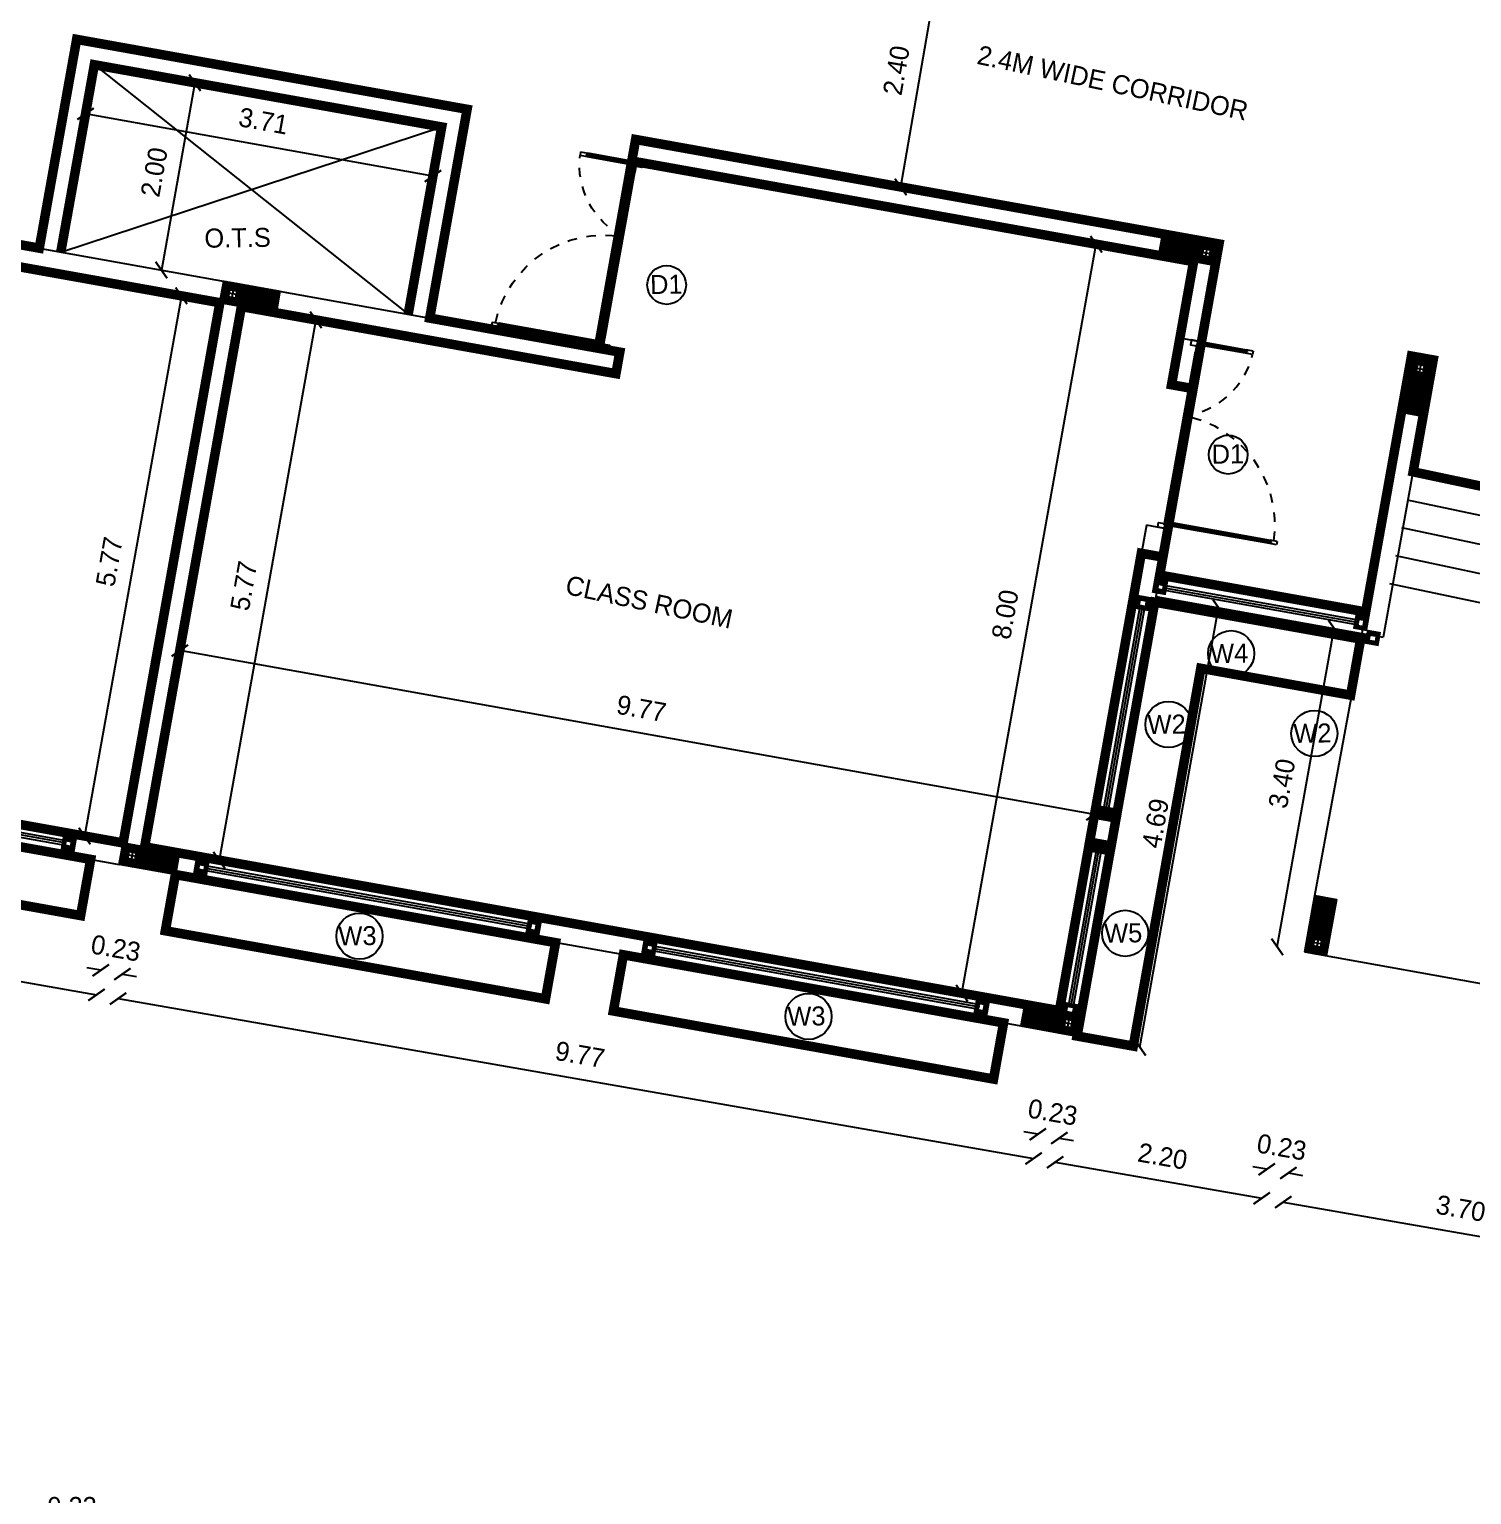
# Model space of a CAD drawing. Header units: metres. Extents: x 6101839 to 6102590, y -6659932 to -6659648.
# Drawn here: x 6102080.79 to 6102095.96, y -6659686.95 to -6659671.54 of the extents above; entities that cross this region are included whole.
import ezdxf

# ---------------------------------------------------------------- set-up
doc = ezdxf.new("R2010")
doc.units = ezdxf.units.M
doc.header["$LTSCALE"] = 500
doc.header["$MEASUREMENT"] = 0
doc.linetypes.add('DASHED2', pattern=[0.375, 0.25, -0.125])
doc.linetypes.add('HIDDEN', pattern=[0.375, 0.25, -0.125])
doc.layers.get('0').update_dxf_attribs({"linetype": 'CONTINUOUS'})
doc.layers.get('Defpoints').update_dxf_attribs({"linetype": 'CONTINUOUS'})
for name, color, linetype in [('above', 250, 'DASHED2'), ('Bldg', 44, 'CONTINUOUS'), ('BLK_1_FLR_0_CARPET_AREA', 10, 'CONTINUOUS'), ('BLK_1_FLR_0_CHAJJA', 6, 'CONTINUOUS'), ('COL', 2, 'CONTINUOUS'), ('DIM', 205, 'CONTINUOUS'), ('DOORTEXT', 13, 'CONTINUOUS'), ('ED', 30, 'CONTINUOUS'), ('FURN1', 252, 'CONTINUOUS'), ('FURNITURE', 252, 'CONTINUOUS'), ('FURNITURES', 252, 'CONTINUOUS'), ('HATCH', 15, 'CONTINUOUS'), ('railing', 14, 'CONTINUOUS'), ('TEXT', 4, 'CONTINUOUS'), ('W-SCH', 205, 'CONTINUOUS'), ('wall', 125, 'CONTINUOUS'), ('wall1', 125, 'CONTINUOUS'), ('WINDOWS', 252, 'CONTINUOUS')]:
    doc.layers.add(name, color=color, linetype=linetype)
doc.styles.add('RM', font='GOTHIC.TTF')
doc.styles.add('S2', font='GOTHIC.TTF')
doc.styles.add('USA TEXT', font='GOTHIC.TTF')
doc.dimstyles.new('1-100-ED', dxfattribs={"dimtxt": 0.2, "dimasz": 0.15, "dimexe": 0.18, "dimexo": 0.0625, "dimgap": 0.15, "dimtad": 1, "dimzin": 0, "dimdsep": 46, "dimtxsty": 'USA TEXT', "dimblk": 'ARCHTICK', "dimcen": 0.1, "dimse1": 1, "dimse2": 1, "dimclrd": 256, "dimclrt": 256, "dimadec": 0, "dimazin": 0, "dimtfac": 1, "dimtofl": 0, "dimtmove": 0, "dimatfit": 3, "dimldrblk": 'ARCHTICK', "dimfxl": 0.18, "dimtolj": 1, "dimtzin": 0, "dimarcsym": 0})

# ---------------------------------------------------------------- blocks, each defined once
blk = doc.blocks.new('A$C607F0CF8')
at = {"layer": 'FURNITURES', "color": 233}
for p, q in [((-37, -280), (-37, -342)), ((0, -342), (0, -267)), ((-37, -342), (-22, -342)), ((-22, -330), (-16, -330)), ((-22, -342), (-22, -330)), ((-16, -342), (-16, -330)), ((-16, -342), (0, -342)), ((-37, -2180), (-37, -2118)), ((-37, -2118), (-22, -2118)), ((-22, -2118), (-22, -2130)), ((-22, -2130), (-16, -2130)), ((-16, -2118), (0, -2118)), ((-16, -2118), (-16, -2130)), ((0, -2118), (0, -2193))]:
    blk.add_line(p, q, dxfattribs=at)
at = {"layer": 'FURNITURES', "color": 250}
for p, q in [((-37, -2118), (-37, -342)), ((-22, -2118), (-22, -330)), ((-16, -2118), (-16, -330)), ((0, -2118), (0, -342))]:
    blk.add_line(p, q, dxfattribs=at)
at = {"layer": 'FURNITURES', "color": 250, "linetype": 'HIDDEN', "ltscale": 0.5}
for centre, radius, start, end in [((-285, -219), 847, 286.9835, 356.7492), ((-37, -2193), 1163, 1.8478, 90.0015)]:
    blk.add_arc(centre, radius, start, end, dxfattribs=at)
at = {"layer": 'wall', "color": 7}
for p, q in [((-37, -267), (0, -267)), ((-37, -267), (-37, -280)), ((0, -230), (75, -230)), ((0, -230), (0, -267)), ((75, -267), (0, -267)), ((62, -246), (62, -252)), ((75, -246), (62, -246)), ((75, -252), (62, -252)), ((75, -230), (75, -246)), ((75, -230), (486, -230)), ((75, -246), (499, -246)), ((75, -252), (75, -267)), ((75, -252), (499, -252)), ((486, -267), (75, -267)), ((561, -230), (486, -230)), ((486, -230), (486, -246)), ((486, -246), (499, -246)), ((486, -252), (486, -267)), ((486, -252), (499, -252)), ((561, -267), (486, -267)), ((499, -246), (499, -252)), ((561, -230), (561, -267)), ((0, -2155), (75, -2155)), ((0, -2155), (0, -2193)), ((75, -2155), (75, -2171)), ((75, -2155), (1088, -2155)), ((1162, -2155), (1088, -2155)), ((1088, -2155), (1088, -2171)), ((1162, -2155), (1162, -2192)), ((-37, -2193), (-37, -2180)), ((-37, -2193), (0, -2193)), ((75, -2193), (0, -2193)), ((62, -2171), (62, -2177)), ((75, -2171), (62, -2171)), ((75, -2177), (62, -2177)), ((75, -2171), (1100, -2171)), ((75, -2177), (75, -2193)), ((75, -2177), (1100, -2177)), ((1088, -2192), (75, -2193)), ((1088, -2171), (1100, -2171)), ((1088, -2177), (1088, -2192)), ((1088, -2177), (1100, -2177)), ((1162, -2192), (1088, -2192)), ((1100, -2171), (1100, -2177))]:
    blk.add_line(p, q, dxfattribs=at)
for points in [[(0, -267), (0, -230), (-100, -230), (-100, -280), (-37, -280)], [(0, -2193), (0, -2230), (-100, -2230), (-100, -2180), (-37, -2180)]]:
    blk.add_lwpolyline(points, dxfattribs=at)
blk = doc.blocks.new('NEWCOL')
at = {"layer": 'HATCH'}
h = blk.add_hatch(dxfattribs=at)
h.set_pattern_fill('ANSI31', color=256, scale=3, angle=270, style=0)
h.set_pattern_definition([(315, (-629970.926, -258732.088), (6.73519209, 6.73519209), [])])
h.paths.add_polyline_path([(0, 115), (-115, 115), (-115, 0), (-37.5, 0), (-37.5, 37.5), (0, 37.5)])
h.paths.add_polyline_path([(115, 115), (0, 115), (0, 37.5), (37.5, 37.5), (37.5, 0), (115, 0)])
h.paths.add_polyline_path([(115, 0), (37.5, 0), (37.5, -37.5), (0, -37.5), (0, -485), (115, -485)])
h.paths.add_polyline_path([(0, -37.5), (-37.5, -37.5), (-37.5, 0), (-115, 0), (-115, -485), (0, -485)])
at = {"layer": 'COL'}
for p, q in [((-115, 0), (115, 0)), ((0, -485), (0, 115))]:
    blk.add_line(p, q, dxfattribs=at)
for points in [[(-115, -485), (115, -485), (115, 115), (-115, 115)], [(-37.5, -37.5), (37.5, -37.5), (37.5, 37.5), (-37.5, 37.5)]]:
    blk.add_lwpolyline(points, close=True, dxfattribs=at)
blk = doc.blocks.new('_ArchTick')
at = {"color": 0, "linetype": 'ByBlock', "const_width": 0.15}
blk.add_lwpolyline([(-0.5, -0.5), (0.5, 0.5)], dxfattribs=at)
blk = doc.blocks.new('*D682')
at = {"layer": 'Defpoints', "color": 0, "transparency": 16777216}
for p in [(6102072.24, -6659677.927), (6102081.777, -6659680.093), (6102081.498, -6659681.69)]:
    blk.add_point(p, dxfattribs=at)
at = {"layer": 'ED', "lineweight": -2, "transparency": 16777216}
blk.add_line((6102071.876, -6659680.01), (6102081.498, -6659681.69), dxfattribs=at)
at = {"layer": 'ED', "lineweight": -2, "transparency": 16777216, "xscale": 0.15, "yscale": 0.15, "zscale": 0.15}
for p, rotation in [((6102071.876, -6659680.01), 170.0944968058716), ((6102081.498, -6659681.69), 350.0944968058716)]:
    blk.add_blockref('_ArchTick', p, dxfattribs=dict(at, rotation=rotation))
at = {"layer": 'ED', "transparency": 16777216, "insert": (6102076.731, -6659680.599), "char_height": 0.2, "attachment_point": 5, "rotation": 350.0945, "style": 'USA TEXT'}
blk.add_mtext('\\A1;9.77', dxfattribs=at)
blk = doc.blocks.new('*D683')
at = {"layer": 'Defpoints', "color": 0, "transparency": 16777216}
for p in [(6102081.777, -6659680.093), (6102082.004, -6659680.134), (6102081.77, -6659681.472)]:
    blk.add_point(p, dxfattribs=at)
at = {"layer": 'ED', "lineweight": -2, "transparency": 16777216}
for p, q in [((6102081.543, -6659681.432), (6102081.396, -6659681.406)), ((6102081.77, -6659681.472), (6102081.918, -6659681.497))]:
    blk.add_line(p, q, dxfattribs=at)
at = {"layer": 'ED', "lineweight": -2, "transparency": 16777216, "xscale": 0.15, "yscale": 0.15, "zscale": 0.15}
for p, rotation in [((6102081.543, -6659681.432), 350.0944968058716), ((6102081.77, -6659681.472), 170.0944968058716)]:
    blk.add_blockref('_ArchTick', p, dxfattribs=dict(at, rotation=rotation))
at = {"layer": 'ED', "transparency": 16777216, "insert": (6102081.701, -6659681.2), "char_height": 0.2, "attachment_point": 5, "rotation": 350.0945, "style": 'USA TEXT'}
blk.add_mtext('\\A1;0.23', dxfattribs=at)
blk = doc.blocks.new('*D684')
at = {"layer": 'Defpoints', "color": 0, "transparency": 16777216}
for p in [(6102082.004, -6659680.134), (6102091.621, -6659681.856), (6102091.35, -6659683.41)]:
    blk.add_point(p, dxfattribs=at)
at = {"layer": 'ED', "lineweight": -2, "transparency": 16777216}
blk.add_line((6102081.725, -6659681.73), (6102091.35, -6659683.41), dxfattribs=at)
at = {"layer": 'ED', "lineweight": -2, "transparency": 16777216, "xscale": 0.15, "yscale": 0.15, "zscale": 0.15}
for p, rotation in [((6102081.725, -6659681.73), 170.0944968058716), ((6102091.35, -6659683.41), 350.0944968058716)]:
    blk.add_blockref('_ArchTick', p, dxfattribs=dict(at, rotation=rotation))
at = {"layer": 'ED', "transparency": 16777216, "insert": (6102086.581, -6659682.319), "char_height": 0.2, "attachment_point": 5, "rotation": 350.0945, "style": 'USA TEXT'}
blk.add_mtext('\\A1;9.77', dxfattribs=at)
blk = doc.blocks.new('*D685')
at = {"layer": 'Defpoints', "color": 0, "transparency": 16777216}
for p in [(6102091.621, -6659681.856), (6102091.847, -6659681.897), (6102091.62, -6659683.196)]:
    blk.add_point(p, dxfattribs=at)
at = {"layer": 'ED', "lineweight": -2, "transparency": 16777216}
for p, q in [((6102091.394, -6659683.156), (6102091.246, -6659683.131)), ((6102091.62, -6659683.196), (6102091.768, -6659683.222))]:
    blk.add_line(p, q, dxfattribs=at)
at = {"layer": 'ED', "lineweight": -2, "transparency": 16777216, "xscale": 0.15, "yscale": 0.15, "zscale": 0.15}
for p, rotation in [((6102091.394, -6659683.156), 350.0944968058716), ((6102091.62, -6659683.196), 170.0944968058716)]:
    blk.add_blockref('_ArchTick', p, dxfattribs=dict(at, rotation=rotation))
at = {"layer": 'ED', "transparency": 16777216, "insert": (6102091.551, -6659682.925), "char_height": 0.2, "attachment_point": 5, "rotation": 350.0945, "style": 'USA TEXT'}
blk.add_mtext('\\A1;0.23', dxfattribs=at)
blk = doc.blocks.new('*D686')
at = {"layer": 'Defpoints', "color": 0, "transparency": 16777216}
for p in [(6102094.2, -6659681.238), (6102091.847, -6659681.897), (6102093.748, -6659683.829)]:
    blk.add_point(p, dxfattribs=at)
at = {"layer": 'ED', "lineweight": -2, "transparency": 16777216}
blk.add_line((6102091.576, -6659683.45), (6102093.748, -6659683.829), dxfattribs=at)
at = {"layer": 'ED', "lineweight": -2, "transparency": 16777216, "xscale": 0.15, "yscale": 0.15, "zscale": 0.15}
for p, rotation in [((6102091.576, -6659683.45), 170.0944968058716), ((6102093.748, -6659683.829), 350.0944968058716)]:
    blk.add_blockref('_ArchTick', p, dxfattribs=dict(at, rotation=rotation))
at = {"layer": 'ED', "transparency": 16777216, "insert": (6102092.706, -6659683.388), "char_height": 0.2, "attachment_point": 5, "rotation": 350.0945, "style": 'USA TEXT'}
blk.add_mtext('\\A1;2.20', dxfattribs=at)
blk = doc.blocks.new('*D687')
at = {"layer": 'Defpoints', "color": 0, "transparency": 16777216}
for p in [(6102094.2, -6659681.238), (6102094.427, -6659681.279), (6102094.028, -6659683.563)]:
    blk.add_point(p, dxfattribs=at)
at = {"layer": 'ED', "lineweight": -2, "transparency": 16777216}
for p, q in [((6102093.801, -6659683.524), (6102093.653, -6659683.498)), ((6102094.028, -6659683.563), (6102094.176, -6659683.589))]:
    blk.add_line(p, q, dxfattribs=at)
at = {"layer": 'ED', "lineweight": -2, "transparency": 16777216, "xscale": 0.15, "yscale": 0.15, "zscale": 0.15}
for p, rotation in [((6102093.801, -6659683.524), 350.0944968058716), ((6102094.028, -6659683.563), 170.0944968058716)]:
    blk.add_blockref('_ArchTick', p, dxfattribs=dict(at, rotation=rotation))
at = {"layer": 'ED', "transparency": 16777216, "insert": (6102093.958, -6659683.292), "char_height": 0.2, "attachment_point": 5, "rotation": 350.0945, "style": 'USA TEXT'}
blk.add_mtext('\\A1;0.23', dxfattribs=at)
blk = doc.blocks.new('*D697')
at = {"layer": 'Defpoints', "color": 0, "transparency": 16777216}
for p in [(6102081.475, -6659671.912), (6102081.123, -6659673.881), (6102082.18, -6659674.07)]:
    blk.add_point(p, dxfattribs=at)
at = {"layer": 'ED', "lineweight": -2, "transparency": 16777216}
blk.add_line((6102082.532, -6659672.101), (6102082.18, -6659674.07), dxfattribs=at)
at = {"layer": 'ED', "lineweight": -2, "transparency": 16777216, "xscale": 0.15, "yscale": 0.15, "zscale": 0.15}
for p, rotation in [((6102082.532, -6659672.101), 79.84491224132006), ((6102082.18, -6659674.07), 259.8449122413201)]:
    blk.add_blockref('_ArchTick', p, dxfattribs=dict(at, rotation=rotation))
at = {"layer": 'ED', "transparency": 16777216, "insert": (6102082.105, -6659673.041), "char_height": 0.2, "attachment_point": 5, "rotation": 79.8449, "style": 'USA TEXT'}
blk.add_mtext('\\A1;2.00', dxfattribs=at)
blk = doc.blocks.new('*D698')
at = {"layer": 'Defpoints', "color": 0, "transparency": 16777216}
for p in [(6102081.475, -6659671.912), (6102081.383, -6659672.428), (6102085.127, -6659672.566)]:
    blk.add_point(p, dxfattribs=at)
at = {"layer": 'ED', "lineweight": -2, "transparency": 16777216}
blk.add_line((6102085.035, -6659673.082), (6102081.383, -6659672.428), dxfattribs=at)
at = {"layer": 'ED', "lineweight": -2, "transparency": 16777216, "xscale": 0.15, "yscale": 0.15, "zscale": 0.15}
for p, rotation in [((6102081.383, -6659672.428), 169.8449122739756), ((6102085.035, -6659673.082), 349.8449122739756)]:
    blk.add_blockref('_ArchTick', p, dxfattribs=dict(at, rotation=rotation))
at = {"layer": 'ED', "transparency": 16777216, "insert": (6102083.254, -6659672.504), "char_height": 0.2, "attachment_point": 5, "rotation": 349.8449, "style": 'USA TEXT'}
blk.add_mtext('\\A1;3.71', dxfattribs=at)
blk = doc.blocks.new('*D699')
at = {"layer": 'Defpoints', "color": 0, "transparency": 16777216}
for p in [(6102092.008, -6659673.799), (6102093.033, -6659673.982), (6102091.62, -6659681.856)]:
    blk.add_point(p, dxfattribs=at)
at = {"layer": 'ED', "lineweight": -2, "transparency": 16777216}
blk.add_line((6102090.596, -6659681.673), (6102092.008, -6659673.799), dxfattribs=at)
at = {"layer": 'ED', "lineweight": -2, "transparency": 16777216, "xscale": 0.15, "yscale": 0.15, "zscale": 0.15}
for p, rotation in [((6102092.008, -6659673.799), 79.8317388523443), ((6102090.596, -6659681.673), 259.8317388523443)]:
    blk.add_blockref('_ArchTick', p, dxfattribs=dict(at, rotation=rotation))
at = {"layer": 'ED', "transparency": 16777216, "insert": (6102091.051, -6659677.691), "char_height": 0.2, "attachment_point": 5, "rotation": 79.8317, "style": 'USA TEXT'}
blk.add_mtext('\\A1;8.00', dxfattribs=at)
blk = doc.blocks.new('*D700')
at = {"layer": 'Defpoints', "color": 0, "transparency": 16777216}
for p in [(6102082.374, -6659678.068), (6102082.374, -6659678.071), (6102091.991, -6659679.791)]:
    blk.add_point(p, dxfattribs=at)
at = {"layer": 'ED', "lineweight": -2, "transparency": 16777216}
blk.add_line((6102091.99, -6659679.793), (6102082.374, -6659678.071), dxfattribs=at)
at = {"layer": 'ED', "lineweight": -2, "transparency": 16777216, "xscale": 0.15, "yscale": 0.15, "zscale": 0.15}
for p, rotation in [((6102082.374, -6659678.071), 169.8440484377541), ((6102091.99, -6659679.793), 349.8440484377542)]:
    blk.add_blockref('_ArchTick', p, dxfattribs=dict(at, rotation=rotation))
at = {"layer": 'ED', "transparency": 16777216, "insert": (6102087.227, -6659678.681), "char_height": 0.2, "attachment_point": 5, "rotation": 349.844, "style": 'USA TEXT'}
blk.add_mtext('\\A1;9.77', dxfattribs=at)
blk = doc.blocks.new('*D701')
at = {"layer": 'Defpoints', "color": 0, "transparency": 16777216}
for p in [(6102083.021, -6659674.454), (6102082.004, -6659680.134), (6102082.787, -6659680.274)]:
    blk.add_point(p, dxfattribs=at)
at = {"layer": 'ED', "lineweight": -2, "transparency": 16777216}
blk.add_line((6102083.804, -6659674.594), (6102082.787, -6659680.274), dxfattribs=at)
at = {"layer": 'ED', "lineweight": -2, "transparency": 16777216, "xscale": 0.15, "yscale": 0.15, "zscale": 0.15}
for p, rotation in [((6102083.804, -6659674.594), 79.84491226557083), ((6102082.787, -6659680.274), 259.8449122655708)]:
    blk.add_blockref('_ArchTick', p, dxfattribs=dict(at, rotation=rotation))
at = {"layer": 'ED', "transparency": 16777216, "insert": (6102083.047, -6659677.39), "char_height": 0.2, "attachment_point": 5, "rotation": 79.8449, "style": 'USA TEXT'}
blk.add_mtext('\\A1;5.77', dxfattribs=at)
blk = doc.blocks.new('*D702')
at = {"layer": 'Defpoints', "color": 0, "transparency": 16777216}
for p in [(6102082.795, -6659674.414), (6102081.373, -6659680.021), (6102081.778, -6659680.093)]:
    blk.add_point(p, dxfattribs=at)
at = {"layer": 'ED', "lineweight": -2, "transparency": 16777216}
blk.add_line((6102082.39, -6659674.341), (6102081.373, -6659680.021), dxfattribs=at)
at = {"layer": 'ED', "lineweight": -2, "transparency": 16777216, "xscale": 0.15, "yscale": 0.15, "zscale": 0.15}
for p, rotation in [((6102082.39, -6659674.341), 79.84491228377706), ((6102081.373, -6659680.021), 259.844912283777)]:
    blk.add_blockref('_ArchTick', p, dxfattribs=dict(at, rotation=rotation))
at = {"layer": 'ED', "transparency": 16777216, "insert": (6102081.633, -6659677.136), "char_height": 0.2, "attachment_point": 5, "rotation": 79.8449, "style": 'USA TEXT'}
blk.add_mtext('\\A1;5.77', dxfattribs=at)
blk = doc.blocks.new('*D721')
at = {"layer": 'Defpoints', "color": 0, "transparency": 16777216}
for p in [(6102090.114, -6659670.789), (6102090.363, -6659670.832), (6102089.704, -6659673.154)]:
    blk.add_point(p, dxfattribs=at)
at = {"layer": 'ED', "lineweight": -2, "transparency": 16777216}
blk.add_line((6102089.953, -6659673.197), (6102090.363, -6659670.832), dxfattribs=at)
at = {"layer": 'ED', "lineweight": -2, "transparency": 16777216, "xscale": 0.15, "yscale": 0.15, "zscale": 0.15}
for p, rotation in [((6102090.363, -6659670.832), 80.16725693390462), ((6102089.953, -6659673.197), 260.1672569339046)]:
    blk.add_blockref('_ArchTick', p, dxfattribs=dict(at, rotation=rotation))
at = {"layer": 'ED', "transparency": 16777216, "insert": (6102089.907, -6659671.971), "char_height": 0.2, "attachment_point": 5, "rotation": 80.1673, "style": 'USA TEXT'}
blk.add_mtext('\\A1;2.40', dxfattribs=at)
blk = doc.blocks.new('*D728')
at = {"layer": 'Defpoints', "color": 0, "transparency": 16777216}
for p in [(6102094.51, -6659677.839), (6102094.8, -6659677.891), (6102094.2, -6659681.238)]:
    blk.add_point(p, dxfattribs=at)
at = {"layer": 'ED', "lineweight": -2, "transparency": 16777216}
blk.add_line((6102093.911, -6659681.186), (6102094.51, -6659677.839), dxfattribs=at)
at = {"layer": 'ED', "lineweight": -2, "transparency": 16777216, "xscale": 0.15, "yscale": 0.15, "zscale": 0.15}
for p, rotation in [((6102094.51, -6659677.839), 79.84862067094255), ((6102093.911, -6659681.186), 259.8486206709425)]:
    blk.add_blockref('_ArchTick', p, dxfattribs=dict(at, rotation=rotation))
at = {"layer": 'ED', "transparency": 16777216, "insert": (6102093.96, -6659679.468), "char_height": 0.2, "attachment_point": 5, "rotation": 79.8486, "style": 'USA TEXT'}
blk.add_mtext('\\A1;3.40', dxfattribs=at)
blk = doc.blocks.new('*D729')
at = {"layer": 'Defpoints', "color": 0, "transparency": 16777216}
for p in [(6102092.635, -6659677.503), (6102093.295, -6659677.622), (6102091.807, -6659682.123)]:
    blk.add_point(p, dxfattribs=at)
at = {"layer": 'ED', "lineweight": -2, "transparency": 16777216}
blk.add_line((6102092.468, -6659682.242), (6102093.295, -6659677.622), dxfattribs=at)
at = {"layer": 'ED', "lineweight": -2, "transparency": 16777216, "xscale": 0.15, "yscale": 0.15, "zscale": 0.15}
for p, rotation in [((6102093.295, -6659677.622), 79.84147854675159), ((6102092.468, -6659682.242), 259.8414785467516)]:
    blk.add_blockref('_ArchTick', p, dxfattribs=dict(at, rotation=rotation))
at = {"layer": 'ED', "transparency": 16777216, "insert": (6102092.631, -6659679.887), "char_height": 0.2, "attachment_point": 5, "rotation": 79.8415, "style": 'USA TEXT'}
blk.add_mtext('\\A1;4.69', dxfattribs=at)
blk = doc.blocks.new('*D820')
at = {"layer": 'Defpoints', "color": 0, "transparency": 16777216}
for p in [(6102081.356, -6659687.326), (6102081.126, -6659689.623), (6102081.356, -6659689.83)]:
    blk.add_point(p, dxfattribs=at)
at = {"layer": 'ED', "lineweight": -2, "transparency": 16777216}
for p, q in [((6102081.126, -6659687.326), (6102080.976, -6659687.326)), ((6102081.356, -6659687.326), (6102081.506, -6659687.326))]:
    blk.add_line(p, q, dxfattribs=at)
at = {"layer": 'ED', "lineweight": -2, "transparency": 16777216, "xscale": 0.15, "yscale": 0.15, "zscale": 0.15}
blk.add_blockref('_ArchTick', (6102081.126, -6659687.326), dxfattribs=at)
at = {"layer": 'ED', "lineweight": -2, "transparency": 16777216, "xscale": 0.15, "yscale": 0.15, "zscale": 0.15, "rotation": 180}
blk.add_blockref('_ArchTick', (6102081.356, -6659687.326), dxfattribs=at)
at = {"layer": 'ED', "transparency": 16777216, "insert": (6102081.241, -6659687.071), "char_height": 0.2, "attachment_point": 5, "style": 'USA TEXT'}
blk.add_mtext('\\A1;0.23', dxfattribs=at)
blk = doc.blocks.new('*D876')
at = {"layer": 'Defpoints', "color": 0, "transparency": 16777216}
for p in [(6102094.427, -6659681.279), (6102098.069, -6659681.927), (6102097.619, -6659684.505)]:
    blk.add_point(p, dxfattribs=at)
at = {"layer": 'ED', "lineweight": -2, "transparency": 16777216}
blk.add_line((6102093.974, -6659683.869), (6102097.619, -6659684.505), dxfattribs=at)
at = {"layer": 'ED', "lineweight": -2, "transparency": 16777216, "xscale": 0.15, "yscale": 0.15, "zscale": 0.15}
for p, rotation in [((6102093.974, -6659683.869), 170.0944968058716), ((6102097.619, -6659684.505), 350.0944968058716)]:
    blk.add_blockref('_ArchTick', p, dxfattribs=dict(at, rotation=rotation))
at = {"layer": 'ED', "transparency": 16777216, "insert": (6102095.841, -6659683.936), "char_height": 0.2, "attachment_point": 5, "rotation": 350.0945, "style": 'USA TEXT'}
blk.add_mtext('\\A1;3.70', dxfattribs=at)

msp = doc.modelspace()

# ---------------------------------------------------------------- linework, layer by layer
at = {"layer": 'above', "const_width": 0.1}
for points in [[(6102094.68372, -6659678.53969), (6102093.10867, -6659678.25757), (6102092.39728, -6659682.22916), (6102091.80676, -6659682.12338)], [(6102077.44046, -6659679.5499), (6102077.33467, -6659680.1405), (6102081.33108, -6659680.85634), (6102081.43684, -6659680.26583)], [(6102082.32751, -6659680.42601), (6102082.22173, -6659681.01661), (6102086.21814, -6659681.73244), (6102086.32389, -6659681.14194)], [(6102087.03767, -6659681.26911), (6102086.93188, -6659681.85971), (6102090.92829, -6659682.57554), (6102091.03405, -6659681.98504)]]:
    msp.add_lwpolyline(points, dxfattribs=at)
at = {"layer": 'Bldg', "linetype": 'ByBlock'}
for p, q in [((6102081.85694, -6659679.65036), (6102081.7776, -6659680.09331)), ((6102082.0833, -6659679.6909), (6102082.00396, -6659680.13385))]:
    msp.add_line(p, q, dxfattribs=at)
at = {"layer": 'BLK_1_FLR_0_CARPET_AREA', "color": 15, "linetype": 'Continuous', "const_width": 0.1}
for points in [[(6102072.16064, -6659678.37073), (6102081.77759, -6659680.09331), (6102082.79492, -6659674.4137), (6102078.85758, -6659673.70845), (6102078.89813, -6659673.48205), (6102079.12451, -6659673.5226), (6102079.47714, -6659671.55393), (6102073.57115, -6659670.49605), (6102073.3393, -6659671.79045), (6102073.11304, -6659671.74994), (6102072.79568, -6659673.52173), (6102073.02186, -6659673.56224)], [(6102091.62093, -6659681.85644), (6102082.00398, -6659680.13386), (6102083.02131, -6659674.45425), (6102086.95865, -6659675.1595), (6102086.9992, -6659674.93311), (6102086.77282, -6659674.89256), (6102087.12544, -6659672.92389), (6102093.03143, -6659673.98177), (6102092.79958, -6659675.27616), (6102093.02583, -6659675.31671), (6102092.70847, -6659677.08849), (6102092.4823, -6659677.04798)]]:
    msp.add_lwpolyline(points, close=True, dxfattribs=at)
msp.add_lwpolyline([(6102098.95973, -6659676.95663), (6102095.3397, -6659676.19149), (6102095.5504, -6659675.0152), (6102095.32231, -6659674.97434), (6102094.84041, -6659677.66468), (6102092.67526, -6659677.27697), (6102093.29877, -6659673.79599), (6102087.16598, -6659672.69749), (6102086.7728, -6659674.89255), (6102085.001, -6659674.57519), (6102085.39418, -6659672.38013), (6102081.28949, -6659671.6449), (6102080.89632, -6659673.83996), (6102079.12451, -6659673.5226)], dxfattribs=at)
at = {"layer": 'BLK_1_FLR_0_CHAJJA', "linetype": 'Continuous', "const_width": 0.1}
for points in [[(6102091.80675, -6659682.12339), (6102092.39721, -6659682.22913), (6102093.1075, -6659678.25749), (6102094.68242, -6659678.53955), (6102094.78808, -6659677.94957), (6102092.62312, -6659677.56183)], [(6102077.44031, -6659679.55061), (6102081.43673, -6659680.26636), (6102081.33096, -6659680.85696), (6102077.33453, -6659680.14122)], [(6102082.22172, -6659681.01649), (6102086.21813, -6659681.73224), (6102086.32391, -6659681.14162), (6102082.3275, -6659680.42588)], [(6102087.0376, -6659681.2693), (6102091.03402, -6659681.98504), (6102090.92825, -6659682.57565), (6102086.93182, -6659681.8599)]]:
    msp.add_lwpolyline(points, close=True, dxfattribs=at)
at = {"layer": 'DIM', "color": 251, "linetype": 'ByBlock'}
for p, q in [((6102080.89632, -6659673.83996), (6102081.28949, -6659671.6449)), ((6102081.28949, -6659671.6449), (6102085.39418, -6659672.38013)), ((6102085.001, -6659674.57519), (6102085.39418, -6659672.38013))]:
    msp.add_line(p, q, dxfattribs=at)
at = {"layer": 'DIM', "color": 251, "const_width": 0.1}
msp.add_lwpolyline([(6102081.12271, -6659673.88051), (6102081.47534, -6659671.91185), (6102085.12723, -6659672.56597), (6102084.77461, -6659674.53464)], dxfattribs=at)
at = {"layer": 'FURN1', "linetype": 'ByBlock'}
for p, q in [((6102090.84823, -6659681.71799), (6102087.30464, -6659681.08319)), ((6102087.26406, -6659681.30966), (6102090.80765, -6659681.94446))]:
    msp.add_line(p, q, dxfattribs=at)
at = {"layer": 'FURN1', "const_width": 0.1}
for points in [[(6102092.65814, -6659677.37255), (6102092.70736, -6659677.38136), (6102092.69855, -6659677.43058), (6102092.64933, -6659677.42176)], [(6102092.65876, -6659677.37266), (6102092.70798, -6659677.38147), (6102092.69916, -6659677.43069), (6102092.64995, -6659677.42187)], [(6102092.5271, -6659677.54997), (6102092.51828, -6659677.59919), (6102092.46907, -6659677.59038), (6102092.47788, -6659677.54116)], [(6102094.82281, -6659677.76013), (6102094.77359, -6659677.75132), (6102094.76478, -6659677.80054), (6102094.81399, -6659677.80935)], [(6102094.82342, -6659677.76024), (6102094.7742, -6659677.75143), (6102094.76539, -6659677.80065), (6102094.81461, -6659677.80946)], [(6102094.89516, -6659677.90878), (6102094.88635, -6659677.95799), (6102094.93557, -6659677.96681), (6102094.94438, -6659677.91759)], [(6102094.89527, -6659677.90816), (6102094.88646, -6659677.95738), (6102094.93568, -6659677.96619), (6102094.94449, -6659677.91697)], [(6102092.12165, -6659679.81435), (6102092.13046, -6659679.76513), (6102092.08124, -6659679.75632), (6102092.07243, -6659679.80554)], [(6102081.22693, -6659680.12969), (6102081.17772, -6659680.12087), (6102081.18653, -6659680.07166), (6102081.23575, -6659680.08047)], [(6102081.22755, -6659680.1298), (6102081.17833, -6659680.12099), (6102081.18714, -6659680.07177), (6102081.23636, -6659680.08058)], [(6102092.06901, -6659680.1083), (6102092.0602, -6659680.15752), (6102092.01098, -6659680.14871), (6102092.01979, -6659680.09949)], [(6102092.06912, -6659680.10769), (6102092.06031, -6659680.1569), (6102092.01109, -6659680.14809), (6102092.01991, -6659680.09887)], [(6102082.57113, -6659680.37046), (6102082.62034, -6659680.37928), (6102082.62916, -6659680.33006), (6102082.57995, -6659680.32124)], [(6102082.57174, -6659680.37057), (6102082.62096, -6659680.37939), (6102082.62978, -6659680.33017), (6102082.58056, -6659680.32135)], [(6102086.11411, -6659681.00515), (6102086.0649, -6659680.99633), (6102086.07371, -6659680.94711), (6102086.12293, -6659680.95593)], [(6102086.11473, -6659681.00526), (6102086.06551, -6659680.99644), (6102086.07433, -6659680.94723), (6102086.12354, -6659680.95604)], [(6102087.2811, -6659681.21459), (6102087.33031, -6659681.22341), (6102087.33913, -6659681.17419), (6102087.28991, -6659681.16538)], [(6102087.28171, -6659681.2147), (6102087.33093, -6659681.22352), (6102087.33974, -6659681.1743), (6102087.29053, -6659681.16549)], [(6102090.82407, -6659681.84929), (6102090.77485, -6659681.84047), (6102090.78367, -6659681.79126), (6102090.83289, -6659681.80007)], [(6102090.82468, -6659681.8494), (6102090.77547, -6659681.84058), (6102090.78429, -6659681.79137), (6102090.8335, -6659681.80018)], [(6102091.75184, -6659681.87986), (6102091.76065, -6659681.83064), (6102091.71144, -6659681.82183), (6102091.70262, -6659681.87104)], [(6102091.75195, -6659681.87924), (6102091.76076, -6659681.83003), (6102091.71154, -6659681.82121), (6102091.70273, -6659681.87043)]]:
    msp.add_lwpolyline(points, close=True, dxfattribs=at)
at = {"layer": 'FURNITURE', "linetype": 'ByBlock', "ltscale": 0.2}
for p, q in [((6102092.64995, -6659677.42187), (6102094.76478, -6659677.80054)), ((6102092.65876, -6659677.37266), (6102094.7742, -6659677.75143)), ((6102092.46907, -6659677.59038), (6102092.08124, -6659679.75632)), ((6102092.51828, -6659677.59919), (6102092.13046, -6659679.76513)), ((6102081.22693, -6659680.12969), (6102077.73314, -6659679.50395)), ((6102081.23575, -6659680.08047), (6102077.74257, -6659679.45484)), ((6102092.01979, -6659680.09949), (6102091.71154, -6659681.82121)), ((6102092.06901, -6659680.1083), (6102091.76065, -6659681.83064)), ((6102082.57174, -6659680.37057), (6102086.06551, -6659680.99644)), ((6102082.58056, -6659680.32135), (6102086.07371, -6659680.94711)), ((6102087.29053, -6659681.16549), (6102090.78367, -6659681.79125)), ((6102087.28171, -6659681.2147), (6102090.77547, -6659681.84058))]:
    msp.add_line(p, q, dxfattribs=at)
at = {"layer": 'FURNITURE', "color": 4, "linetype": 'ByBlock', "ltscale": 0.2}
for p, q in [((6102092.70357, -6659677.40608), (6102094.7698, -6659677.77604)), ((6102092.49367, -6659677.59478), (6102092.10585, -6659679.76073)), ((6102081.18212, -6659680.09627), (6102077.73755, -6659679.47934)), ((6102092.03559, -6659680.15311), (6102091.73604, -6659681.82623)), ((6102082.62537, -6659680.35478), (6102086.06992, -6659680.97183)), ((6102087.33534, -6659681.19891), (6102090.77988, -6659681.81597))]:
    msp.add_line(p, q, dxfattribs=at)
at = {"layer": 'railing', "color": 252, "linetype": 'ByBlock'}
for p, q in [((6102081.47534, -6659671.91185), (6102084.77461, -6659674.53464)), ((6102081.12271, -6659673.88051), (6102085.12723, -6659672.56597)), ((6102094.30612, -6659680.64758), (6102094.81257, -6659677.89335)), ((6102094.20033, -6659681.23818), (6102098.29468, -6659681.97155))]:
    msp.add_line(p, q, dxfattribs=at)
at = {"layer": 'railing', "linetype": 'ByBlock'}
for p, q in [((6102095.3397, -6659676.19149), (6102098.95973, -6659676.95663)), ((6102095.27767, -6659676.48501), (6102098.89769, -6659677.25014)), ((6102095.21563, -6659676.77852), (6102098.83565, -6659677.54366)), ((6102095.15359, -6659677.07204), (6102098.77361, -6659677.83717)), ((6102095.09155, -6659677.36555), (6102098.71158, -6659678.13069))]:
    msp.add_line(p, q, dxfattribs=at)
at = {"layer": 'W-SCH'}
for centre, radius in [((6102087.49223, -6659674.22693), 0.20375), ((6102093.39563, -6659676.01086), 0.20375), ((6102093.42608, -6659678.10308), 0.24242), ((6102092.76854, -6659678.84886), 0.24242), ((6102094.30139, -6659678.94229), 0.24242), ((6102084.26247, -6659681.0727), 0.24242), ((6102092.31187, -6659681.04337), 0.24242), ((6102088.98247, -6659681.91711), 0.24242)]:
    msp.add_circle(centre, radius, dxfattribs=at)
at = {"layer": 'wall1', "linetype": 'ByBlock'}
for p, q in [((6102087.12543, -6659672.92389), (6102087.16598, -6659672.69749)), ((6102087.16598, -6659672.69749), (6102093.29837, -6659673.79592)), ((6102087.12543, -6659672.92389), (6102093.03142, -6659673.98176)), ((6102078.89812, -6659673.48205), (6102086.9992, -6659674.93311)), ((6102078.85758, -6659673.70845), (6102082.79492, -6659674.4137)), ((6102093.29837, -6659673.79592), (6102093.11412, -6659674.82455)), ((6102093.03142, -6659673.98176), (6102092.88773, -6659674.78397)), ((6102082.79492, -6659674.4137), (6102081.77759, -6659680.09331)), ((6102083.0213, -6659674.45425), (6102082.00397, -6659680.13386)), ((6102086.95863, -6659675.1595), (6102083.0213, -6659674.45425)), ((6102092.88773, -6659674.784), (6102093.11412, -6659674.82455)), ((6102086.9992, -6659674.93311), (6102086.95865, -6659675.1595)), ((6102095.32231, -6659674.97434), (6102094.79986, -6659677.89108)), ((6102095.5487, -6659675.01489), (6102095.32231, -6659674.97434)), ((6102095.50815, -6659675.24129), (6102095.02618, -6659677.9316)), ((6102092.53529, -6659676.7527), (6102092.39617, -6659677.52653)), ((6102092.7615, -6659676.79322), (6102092.5351, -6659676.75266)), ((6102092.7615, -6659676.79322), (6102092.62287, -6659677.56712)), ((6102092.67525, -6659677.277), (6102092.6347, -6659677.50347)), ((6102092.62264, -6659677.56708), (6102092.39617, -6659677.52653)), ((6102094.84052, -6659677.66477), (6102094.79998, -6659677.89117)), ((6102094.79971, -6659677.89105), (6102095.02618, -6659677.9316)), ((6102094.79998, -6659677.89117), (6102094.80001, -6659677.89117)), ((6102092.21719, -6659679.83146), (6102091.99072, -6659679.7909)), ((6102081.21044, -6659680.22534), (6102081.25099, -6659679.99888)), ((6102081.25099, -6659679.99895), (6102081.77759, -6659680.09327)), ((6102092.16467, -6659680.1248), (6102091.9382, -6659680.08424)), ((6102081.21044, -6659680.22534), (6102081.73704, -6659680.31967)), ((6102082.00397, -6659680.13386), (6102082.59459, -6659680.23954)), ((6102082.554, -6659680.46604), (6102082.59459, -6659680.23954)), ((6102082.32764, -6659680.42549), (6102082.554, -6659680.46604)), ((6102094.30612, -6659680.64758), (6102094.53259, -6659680.68813)), ((6102086.09762, -6659681.10073), (6102086.13818, -6659680.87434)), ((6102087.30462, -6659681.0833), (6102086.13818, -6659680.87438)), ((6102087.26406, -6659681.30966), (6102086.09763, -6659681.10067)), ((6102087.26406, -6659681.30966), (6102087.30462, -6659681.08327)), ((6102090.80767, -6659681.94439), (6102090.84823, -6659681.71799)), ((6102091.62092, -6659681.85644), (6102090.84822, -6659681.71803)), ((6102091.80676, -6659682.12338), (6102090.80765, -6659681.94451)), ((6102091.84731, -6659681.89695), (6102091.62091, -6659681.85641))]:
    msp.add_line(p, q, dxfattribs=at)
at = {"layer": 'wall1', "const_width": 0.1}
msp.add_lwpolyline([(6102091.99072, -6659679.7909), (6102092.21721, -6659679.83147), (6102092.16467, -6659680.1248), (6102091.93818, -6659680.08423)], close=True, dxfattribs=at)
at = {"layer": 'WINDOWS', "linetype": 'ByBlock'}
for p, q in [((6102092.67525, -6659677.277), (6102094.84053, -6659677.6647)), ((6102092.39624, -6659677.52654), (6102091.99079, -6659679.79092)), ((6102092.62264, -6659677.56708), (6102092.21719, -6659679.83146)), ((6102092.63471, -6659677.5034), (6102094.79999, -6659677.8911)), ((6102081.25098, -6659679.99894), (6102077.70736, -6659679.36428)), ((6102081.21044, -6659680.22534), (6102077.66682, -6659679.59068)), ((6102091.93827, -6659680.08426), (6102091.62098, -6659681.85643)), ((6102082.59459, -6659680.23954), (6102086.13818, -6659680.87434)), ((6102092.16467, -6659680.1248), (6102091.84738, -6659681.89697)), ((6102082.554, -6659680.46604), (6102086.0976, -6659681.10084))]:
    msp.add_line(p, q, dxfattribs=at)

# ---------------------------------------------------------------- block references
at = {"layer": 'COL', "yscale": 0.001, "zscale": 0.001}
for p, xscale, rotation in [((6102093.1648, -6659673.88935), -0.001, 259.8449122509245), ((6102082.92839, -6659674.32078), -0.001, 79.84491225092455), ((6102095.41523, -6659675.10781), 0.001, 349.8449122504533), ((6102081.87051, -6659680.22678), -0.001, 79.84491225092455), ((6102094.33381, -6659681.14525), -0.001, 169.8449122504534), ((6102094.33381, -6659681.14525), -0.001, 169.8449122504534), ((6102091.71384, -6659681.98988), 0.001, 259.8449122509245)]:
    msp.add_blockref('NEWCOL', p, dxfattribs=dict(at, xscale=xscale, rotation=rotation))
at = {"layer": 'DIM', "yscale": 0.001, "zscale": 0.001}
for p, xscale, rotation in [((6102087.18074, -6659672.70013), -0.001, 349.8449122504533), ((6102093.14694, -6659674.59677), 0.001, 349.8449123031032)]:
    msp.add_blockref('A$C607F0CF8', p, dxfattribs=dict(at, xscale=xscale, rotation=rotation))

# ---------------------------------------------------------------- texts
at = {"layer": 'DOORTEXT', "color": 3, "style": 'RM'}
for s, p in [('D1', (6102087.31927, -6659674.3233)), ('D1', (6102093.22267, -6659676.10723)), ('W4', (6102093.20628, -6659678.20261)), ('W2', (6102092.54874, -6659678.94839)), ('W2', (6102094.08158, -6659679.04182)), ('W3', (6102084.04267, -6659681.17223)), ('W5', (6102092.09207, -6659681.1429)), ('W3', (6102088.76267, -6659682.01664))]:
    msp.add_text(s, height=0.2, rotation=0.815488, dxfattribs=at).set_placement(p)
at = {"layer": 'TEXT', "color": 7, "style": 'S2'}
for s, rotation, p in [('2.4M WIDE CORRIDOR', 348.06554, (6102090.74361, -6659671.90071)), ('O.T.S', 0.815488, (6102082.63337, -6659673.83569)), ('CLASS ROOM', 348.06554, (6102086.41564, -6659677.47336))]:
    msp.add_text(s, height=0.2, rotation=rotation, dxfattribs=at).set_placement(p)

# ---------------------------------------------------------------- dimensions: what is measured, and where the dimension line sits
at = {"layer": 'ED'}
for p1, p2, distance, picture, middle in [((6102089.70427, -6659673.15359), (6102090.11413, -6659670.78881), -0.25292, '*D721', (6102089.90711, -6659671.97084)), ((6102081.47534, -6659671.91185), (6102081.12271, -6659673.88051), 1.07393, '*D697', (6102082.10509, -6659673.04056)), ((6102085.12723, -6659672.56597), (6102081.47534, -6659671.91185), 0.52432, '*D698', (6102083.25381, -6659672.50398)), ((6102091.62033, -6659681.8563), (6102093.03258, -6659673.98231), 1.04096, '*D699', (6102091.05082, -6659677.69051)), ((6102082.79492, -6659674.4137), (6102081.77759, -6659680.09331), -0.41146, '*D702', (6102081.63268, -6659677.13643)), ((6102083.0213, -6659674.45425), (6102082.00397, -6659680.13386), 0.79536, '*D701', (6102083.04697, -6659677.38976)), ((6102091.8069, -6659682.12341), (6102092.6347, -6659677.50347), -0.67129, '*D729', (6102092.63053, -6659679.88685)), ((6102094.20033, -6659681.23818), (6102094.79965, -6659677.89104), 0.29377, '*D728', (6102093.95978, -6659679.46788)), ((6102091.9908, -6659679.79087), (6102082.37398, -6659678.06816), 0.00239, '*D700', (6102087.22694, -6659678.68084))]:
    dim = msp.add_aligned_dim(p1=p1, p2=p2, distance=distance, dimstyle='1-100-ED', dxfattribs=at)
    dim.commit()
    dim.dimension.update_dxf_attribs({"geometry": picture, "text_midpoint": middle})
for base, p1, p2, picture, middle in [((6102081.49838, -6659681.69021), (6102072.24002, -6659677.9274), (6102081.77726, -6659680.09321), '*D682', (6102076.73124, -6659680.59885)), ((6102091.3496, -6659683.41049), (6102082.00398, -6659680.13375), (6102091.62098, -6659681.85643), '*D684', (6102086.5813, -6659682.31893)), ((6102093.74785, -6659683.82929), (6102091.84732, -6659681.89697), (6102094.20033, -6659681.23818), '*D686', (6102092.70585, -6659683.38844)), ((6102097.61925, -6659684.50534), (6102094.42673, -6659681.27872), (6102098.06949, -6659681.92702), '*D876', (6102095.84071, -6659683.93587))]:
    dim = msp.add_linear_dim(base=base, p1=p1, p2=p2, angle=170.094497, dimstyle='1-100-ED', dxfattribs=at)
    dim.commit()
    dim.dimension.update_dxf_attribs({"geometry": picture, "text_midpoint": middle})
for base, p1, p2, picture, middle in [((6102081.77037, -6659681.47152), (6102081.77726, -6659680.09321), (6102082.00398, -6659680.13375), '*D683', (6102081.65693, -6659681.45171)), ((6102094.02777, -6659683.5634), (6102094.20033, -6659681.23818), (6102094.42673, -6659681.27872), '*D687', (6102093.91448, -6659683.54361)), ((6102091.62048, -6659683.19596), (6102091.62098, -6659681.85643), (6102091.84732, -6659681.89697), '*D685', (6102091.50722, -6659683.17619))]:
    dim = msp.add_linear_dim(base=base, p1=p1, p2=p2, angle=170.094497, dimstyle='1-100-ED', dxfattribs=at)
    dim.commit()
    dim.dimension.update_dxf_attribs({"geometry": picture, "text_midpoint": middle, "dimtype": 160})
dim = msp.add_linear_dim(base=(6102081.35575, -6659687.3256), p1=(6102081.12577, -6659689.62347), p2=(6102081.35575, -6659689.83047), dimstyle='1-100-ED', dxfattribs=at)
dim.commit()
dim.dimension.update_dxf_attribs({"geometry": '*D820', "text_midpoint": (6102081.24076, -6659687.3256), "dimtype": 160})

doc.saveas('drawing.dxf')
